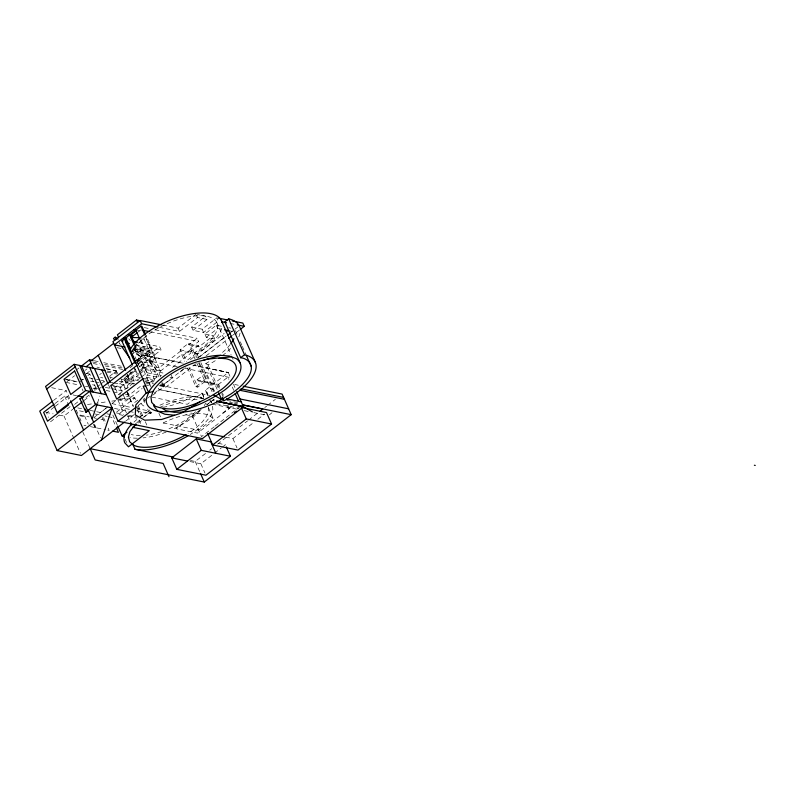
<?xml version="1.0" encoding="UTF-8"?>
<svg xmlns="http://www.w3.org/2000/svg" width="795" height="795" viewBox="0 0 795 795"><rect width="100%" height="100%" fill="white"/><g stroke="black" fill="none" stroke-linecap="round" stroke-linejoin="round"><path stroke-width="0.6" stroke-dasharray="3.98 2.98" d="M97.517 402.916L99.812 396.049M151 387.135L134.484 348.816A45.921 19.259 -23.8 0 1 198.71 315.724A45.921 19.259 -23.8 0 1 203.063 346.978L194.795 352.543L197.249 358.108M129.734 373.541L126.852 378.271L138.429 380.616M137.187 361.298L140.228 356.309L141.927 354.987L133.083 349.094M114.023 388.218L128.552 376.949L131.592 371.961M137.058 362.977L141.927 354.987M136.452 423.169L140.506 419.253M133.977 422.095L138.082 418.399M269.376 414.841L271.999 412.694M77.035 369.466L78.953 367.976M66.969 381.63L74.641 375.687M85.055 370.391L86.993 368.88M137.773 332.24L140.904 329.885M86.486 373.63L89.398 371.374M53.464 400.501L66.194 390.623L70.179 399.647M80.176 381.56L83.068 379.324M87.887 375.578L89.815 374.087L96.543 389.321L94.615 390.822M55.084 403.482L64.643 396.079L67.625 396.675L69.572 401.097M54.249 407.04L46.617 412.973L48.565 417.385M55.213 406.305L67.625 396.675M140.566 339.048L144.094 339.127L145.793 337.805L160.471 371.076L139.373 366.773L161.067 349.949L159.636 346.709L137.724 342.277M99.623 374.674L101.392 373.302M140.516 348.717L138.817 350.038L134.961 345.716M139.503 351.599L141.202 350.287L139.771 347.037M132.676 350.217L140.367 351.778L142.067 350.456M50.512 421.807L71.52 405.52M109.541 376.293L116.338 371.026L117.292 373.193M74.611 404.397L79.51 400.591M94.227 389.192L96.185 387.672M97.169 386.907L100.11 384.631M101.084 383.866L105.01 380.825M85.93 397.55L89.785 394.559M59.158 415.06L64.007 416.033L72.792 409.226M84.041 400.501L89.825 396.019M98.51 389.292L101.402 387.056M135.359 361.298L150.851 349.283L134.156 345.895M162.677 325.066L178.07 328.176L196.047 314.244M136.959 360.473L143.786 355.186L183.228 363.166M130.042 367.668L132.914 365.452M136.104 362.977L151.597 350.963L133.62 347.326M137.754 363.792L159.636 346.709M159.378 327.351L179.501 331.426L197.478 317.493L207.097 319.441L205.667 316.191L197.249 314.492M137.962 364.537L141.848 361.526L151.07 363.394L157.042 376.939L146.906 384.8M123.901 378.539L133.739 380.527L135.17 383.776L125.332 381.789L123.901 378.539L135.667 369.417M125.69 375.876L128.065 376.353L135.677 370.45L134.246 367.21M191.625 327.083L202.149 329.209L216.846 317.811L218.277 321.061L203.58 332.449L193.056 330.322L191.625 327.083L205.667 316.191M144.869 367.21L143.835 367.002L139.94 370.023L140.973 370.231L144.869 367.21L135.11 345.07M140.228 340.091L149.987 362.232L155.095 358.267L156.128 358.475L145.883 335.242M125.332 381.789L137.098 372.656M149.987 362.232L151.02 362.441L156.128 358.475M193.056 330.322L207.097 319.441M113.099 386.062L120.015 387.463L138.449 373.173M139.423 372.418L151.07 363.394M140.457 377.774L137.664 379.94L136.233 376.691L139.026 374.534M139.95 373.809L145.525 369.486L164.963 373.421M114.063 382.902L127.24 385.565L133.739 380.527M129.694 370.897L134.603 382.017L118.376 394.608L130.817 422.811M141.381 377.059L146.956 372.736L161.534 375.687M180.097 349.85L190.303 351.917L190.85 353.149L180.634 351.082L180.097 349.85L188.236 343.529L198.452 345.596L198.998 346.829L213.279 335.758L214.71 339.008L185.533 361.616M157.042 376.939L147.82 375.071L145.286 377.039L154.508 378.897M94.009 417.484L107.991 406.652M112.095 403.463L116.02 400.422M180.634 351.082L159.07 367.797L137.942 363.524M188.236 343.529L188.783 344.762L197.11 338.302L198.551 341.552L190.214 348.011L195.093 359.082M214.71 339.008L206.293 337.299L204.862 334.059L216.29 325.195L223.077 326.566M125.451 394.399L129.088 395.135L142.136 385.019M160.759 376.909L158.771 372.398L181.687 354.62L183.645 355.017L192.181 348.409L196.087 357.263M206.293 337.299L217.731 328.444L223.385 329.587M117.918 399.378L125.988 401.008L142.156 388.477M190.303 351.917L198.452 345.596M172.436 367.419L190.85 353.149M116.676 412.039L134.872 397.947L136.362 401.326M137.833 400.094L134.345 402.797L135.299 404.973M190.343 359.688L224.22 333.423M184.052 368.651L164.456 383.836L165.887 387.085L196.266 363.534M197.776 358.008L226.187 335.987M231.087 332.181L234.028 329.905M235.002 329.15L237.944 326.864M160.749 384.611L163.174 385.098L172.465 377.903L171.034 374.654M180.157 371.941L185.96 367.439M199.515 356.925L226.615 335.917M138.151 405.579L146.678 398.971M147.622 398.245L150.444 396.059M154.2 393.137L158.911 389.49L203.53 398.514M152.789 395.204L164.744 385.933L163.253 382.554M206.064 355.941L227.618 339.227M232.518 335.43L235.459 333.155M236.433 332.389L239.375 330.114M125.501 421.31L134.166 414.602M144.143 417.057L149.38 413.003L147.423 408.55M138.38 423L142.096 420.118M150.821 413.161L149.321 412.863L150.881 413.301L152.908 411.731L148.884 413.271L142.901 417.544M187.541 367.906L195.838 386.718L204.375 380.109L206.332 380.507L198.521 362.798M195.838 386.718L197.806 387.115L206.332 380.507M203.381 397.739A43.079 18.066 -23.8 0 0 202.149 393.137L187.282 404.297L151.497 397.063M207.604 395.453L205.339 390.305L228.304 372.507L230.58 377.675L184.619 368.254M201.254 409.236L192.47 416.053L184.182 414.374M214.193 399.209L207.107 404.695L205.279 403.125M208.548 407.964L213.338 418.826L198.7 430.175L163.194 423L162.24 420.823M222.689 413.062L227.41 409.395M214.233 426.786L201.542 436.624L191.058 412.844M215.216 426.021L239.633 407.1M190.393 460.494L195.212 461.468L205.895 453.19M209.771 450.179L211.718 448.678M217.542 444.166L247.633 420.833M248.606 420.078L257.341 413.301M264.765 407.557L266.693 406.056M267.657 405.311L275.368 399.328M225.681 437.131L232.905 438.592L254.022 422.224M257.858 419.243L264.576 414.036M189.945 461.547L200.867 463.763L213.597 453.885M214.58 453.13L221.437 447.814M222.411 447.048L225.353 444.773L218.078 443.302M214.561 391.388L206.312 372.696L196.236 380.487L217.85 384.919L227.927 377.128L228.89 379.324M199.366 410.518L175.874 428.684L197.478 433.106L232.07 406.354M207.197 404.456L214.044 399.16M106.142 408.103L103.241 410.339L105.636 410.806M194.795 352.543L196.951 353.765L206.114 347.594A50.9 21.346 -23.8 0 0 222.183 326.198M139.185 417.395L148.854 410.876L136.949 408.541M192.708 396.327L192.171 396.675A40.356 16.924 -23.8 0 1 163.452 407.239M217.144 389.381L205.776 363.603L210.923 360.542M163.194 423L164.833 422.105A43.079 18.066 -23.8 0 1 209.681 415.666L213.338 418.826M205.776 363.603L208.002 364.865L209.989 363.872A55.262 23.174 -23.8 0 0 216.459 359.906M132.109 349.721L134.315 349.283M146.707 385.525L150.017 384.879M87.47 404.496L106.918 401.803M111.777 401.137L134.872 397.947L123.086 395.562M111.956 403.631L132.189 407.606M116.418 412.923L123.613 414.334M128.402 415.278L137.992 417.166M230.093 323.446L236.006 324.638M228.731 327.709L230.997 328.166M230.162 330.959L232.428 331.416M204.862 334.059L213.279 335.758M144.273 327.61L150.275 328.822M155.085 329.796L197.11 338.302M150.513 331.833L198.551 341.552M137.754 330.521L139.523 330.879M188.783 344.762L198.998 346.829M190.214 348.011L192.181 348.409M135.498 344.782L161.067 349.949M119.648 342.963L119.151 342.864L120.393 344.652M133.232 348.667L152.282 352.523M133.073 348.876L149.897 352.274L144.094 339.127M117.094 347.683L121.585 348.588M192.787 365.104L228.304 372.507L193.284 365.332M234.704 384.502L238.351 385.237M94.237 360.761L98.977 361.715M103.708 362.679L122.659 366.515M170.041 377.406L172.465 377.903M92.608 361.964L99.713 363.404M104.453 364.358L123.394 368.194M93.303 363.524L100.409 364.965M105.139 365.929L122.907 369.516M96.94 367.101L99.365 367.588M106.639 369.059L116.338 371.026M136.233 376.691L142.305 377.923M143.527 378.172L155.671 380.626M107.275 371.026L117.829 373.163M106.858 372.06L116.557 374.028M144.67 379.831L153.982 381.719M144.958 381.411L153.455 383.13M145.724 382.087L153.018 383.568M160.312 385.038L164.744 385.933M146.101 383.081L151.924 384.263M158.911 385.674L165.887 387.085M226.923 400.441L239.076 402.906M112.264 377.506L109.919 377.029L110.664 378.728M121.675 379.404L134.603 382.017M86.307 373.382L89.815 374.087M229.556 402.31L233.124 403.035M234.306 403.274L237.874 403.999M100.488 377.436L102.833 377.913M119.27 381.242L133.381 384.094M89.169 377.864L95.231 379.086M96.443 379.334L100.081 380.07M101.293 380.318L103.718 380.805L104.682 382.971M109.273 381.928L112.87 382.653M216.329 403.671L239.096 408.272M212.186 404.168L237.139 409.216M244.274 410.657L249.024 411.621M253.784 412.585L267.388 415.338M79.689 378.897L84.538 379.881M90.6 381.113L94.237 381.848M95.45 382.087L99.087 382.822M110.704 385.178L127.478 388.566M64.574 379.126L77.92 381.829M92.478 384.77L94.903 385.257M105.268 387.394L110.674 388.447M111.886 388.695L124.785 391.339M66.353 379.712L79.212 382.306M66.005 382.375L79.351 385.068M85.413 386.3L87.848 386.787M93.909 388.02L97.546 388.755M106.043 390.474L112.105 391.697M113.317 391.945L120.592 393.416M93.035 388.616L96.543 389.321M121.913 395.324L118.376 394.608L114.182 386.022M121.605 398.206L125.063 398.901M51.645 387.682L66.194 390.623M73.08 394.946L76.578 395.662M129.396 409.336L125.809 408.61L118.336 414.404L122.987 415.338M136.571 410.786L148.884 413.271M114.41 408.411L128.194 411.194M129.366 411.432L134.067 412.386M127.627 416.282L136.919 418.16M77.721 407.905L82.571 408.888M89.835 410.349L101.949 412.804M106.798 413.788L110.426 414.523M83.395 411.601L76.29 410.17L78.288 414.702L89.169 416.898M95.241 414.006L99.981 414.96M104.89 415.954L107.206 416.421M108.359 416.659L111.827 417.355L116.06 426.965M94.108 417.902L96.374 418.359M100.895 419.273L103.161 419.73M79.709 415.745L84.986 416.809M45.812 412.357L53.096 413.827M83.932 425.315L86.039 425.742M90.342 426.617L105.487 429.678M107.752 430.135L109.173 430.423L107.285 426.16M182.423 363.106L143.786 355.186L155.273 381.242M146.061 360.354L177.394 366.773M197.001 379.901L218.615 384.323L220.553 388.725M160.342 385.287L209.751 395.403M202.288 398.375L158.911 389.49L158.036 387.513M211.967 400.362L214.392 400.859M199.952 397.798L203.58 398.543M205.935 367.767L228.304 372.507M106.103 368.522L117.561 371.096L118.306 372.795M210.496 388.139L215.644 391.051M140.228 356.309L131.732 350.645L148.884 354.113L158.95 376.949M205.339 390.305L208.36 395.264M135.806 343.44L160.471 371.076M128.79 338.809L130.33 340.528M140.367 351.778L158.771 372.398M141.033 403.353L142.454 405.112A40.356 16.924 -23.8 0 0 146.439 407M211.54 402.697L209.87 400.591L210.516 402.061M235.399 330.601L237.874 336.215M240.348 341.82L241.829 345.189M242.326 346.312L245.784 354.163M216.846 322.541L231.097 354.858M231.593 355.971L233.064 359.32M216.29 325.195L217.731 328.444M233.482 384.253L234.952 387.582M232.289 387.026L233.74 390.315M196.524 315.327L197.478 317.493M202.149 329.209L203.58 332.449M222.491 393.118L223.465 395.324M227.827 405.212L229.278 408.511M217.85 384.919L219.301 388.218M221.726 393.714L223.186 397.013M227.062 405.808L228.513 409.107M208.002 364.865L218.377 388.397M196.951 353.765L198.919 358.217M200.877 362.669L214.143 392.74M199.217 362.56L212.981 393.773M232.905 438.592L237.049 447.992M197.051 363.504L204.375 380.109M210.715 400.601L211.659 402.737M178.07 328.176L179.501 331.426M201.93 392.949L204.027 397.411M183.645 355.017L186.577 361.665M189.021 367.191L197.806 387.115M181.687 354.62L184.609 361.268M145.336 336.136L155.095 358.267M200.867 463.763L205.001 473.144M161.743 381.858L163.174 385.098M161.792 383.389L163.969 388.318M195.212 461.468L199.992 472.3M141.262 340.3L151.02 362.441M145.525 369.486L146.956 372.736M141.848 361.526L147.82 375.071M134.564 345.974L143.835 367.002M132.189 350.307L140.973 370.231M158.881 413.211L161.763 419.74M135.13 368.82L137.078 373.243L136.044 373.034L133.61 367.509M144.173 398.086L145.127 400.243M149.4 409.932L150.881 413.301M143.15 398.861L145.048 403.164M127.578 374.743L128.552 376.949M127.111 374.187L128.065 376.353M127.826 376.661L129.416 380.268M138.35 405.838L143.329 417.117M145.316 421.638L146.807 425.017M137.277 406.364L141.589 416.133M124.716 379.921L126.316 383.528M127.24 385.565L128.194 387.731M137.217 409.316L140.566 416.918M128.134 392.969L129.088 395.135M127.13 391.816L133.481 406.215M120.592 377.983L125.849 389.898M126.802 392.064L133.153 406.464M139.075 419.879L141.063 424.391M120.015 387.463L123.225 394.747M123.682 395.781L125.988 401.008M117.938 400.044L122.331 410.011M108.627 385.118L110.058 388.367M125.183 439.317L126.604 442.517M112.85 415.01L117.233 424.937M103.519 417.623L105.407 421.887M102.167 417.464L105 423.894M82.094 388.844L83.048 391.021M94.605 424.46L100.468 437.747M93.919 424.5L95.301 427.621M93.522 424.421L94.893 427.541M84.618 415.984L88.275 424.262M79.589 417.653L81.001 420.853M82.74 431.774L90.193 448.688M64.643 396.079L68.539 404.913M64.007 416.033L73.955 438.582M74.452 439.715L80.414 453.239M212.464 406.166L212.881 409.157A47.819 20.054 -23.8 0 1 190.164 434.527M208.29 407.05A43.079 18.066 -23.8 0 1 188.087 433.374M159.616 407.507A43.079 18.066 -23.8 0 1 199.505 400.123M205.418 403.731A47.819 20.054 -23.8 0 1 204.226 405.649M200.27 410.578A47.819 20.054 -23.8 0 1 171.929 429.688M166.155 432.083A47.819 20.054 -23.8 0 1 142.991 437.896M137.346 438.204A47.819 20.054 -23.8 0 1 129.814 437.538M206.948 392.054A47.819 20.054 -23.8 0 1 207.763 395.135M195.59 411.74A43.079 18.066 -23.8 0 1 168.023 429.201M161.633 431.566A43.079 18.066 -23.8 0 1 146.29 435.133M140.308 435.561A43.079 18.066 -23.8 0 1 131.195 434.487M240.03 333.095A55.262 23.174 -23.8 0 1 237.596 339.405M230.6 348.468A55.262 23.174 -23.8 0 1 222.431 355.663M230.162 344.583A50.135 21.028 -23.8 0 1 220.762 353.864M159.855 405.212A47.819 20.054 -23.8 0 1 201.97 397.361"/><path stroke-width="1.19" d="M92.17 418.915L97.139 404.059M101.452 439.963L112.145 407.954L95.529 404.585L85.82 412.118L79.967 398.861L89.686 391.329L95.529 404.585M152.988 391.637L146.191 392.978L135.816 404.963L135.259 414.891L144.67 420.177L161.604 419.472L181.667 412.943L200.241 401.664M135.647 423.944L129.903 431.625L128.402 437.161L129.635 441.762L133.52 445.111A43.079 18.066 -23.8 0 0 186.03 434.617M104.93 370.55L74.124 364.319L45.573 386.45L57.131 412.645L85.681 390.514L106.301 394.688M46.696 388.993L75.237 366.853M139.433 320.623L136.462 320.027L117.412 334.794L118.525 337.309M118.058 339.087L115.186 337.169L113.486 338.491L114.788 340.359M81.835 365.75L89.497 359.797L93.055 360.523M161.494 324.827L140.178 320.514L112.96 341.611L125.62 370.311M90.242 361.486L113.705 343.291M86.138 366.763L90.928 363.047M158.195 327.113L141.609 323.754L114.391 344.861L125.053 347.017M132.139 364.18L121.893 340.946L140.944 326.179L141.977 326.387L145.396 334.129M122.43 338.63L125.401 339.227L126.822 338.133M135.985 331.028L130.718 335.112L134.623 343.967M131.284 337.348L137.058 332.866M52.48 401.256L39.75 411.124L57.151 450.586L81.408 455.495L124.537 422.056M54.13 404.218L43.626 412.366L47.531 421.211L68.539 404.913M73.726 408.501L82.173 401.962M135.985 361.228L102.863 386.907L117.998 421.211L202.417 438.602L243.648 406.633L216.638 401.167M136.998 365.293L110.793 385.605L116.766 399.15L143.388 378.509M85.82 412.118L88.444 410.816L87.688 410.667L81.845 397.411L82.591 397.56M57.151 450.586L112.145 407.954M255.453 362.639L239.613 326.735A55.262 23.174 -23.8 0 0 228.682 318.825L224.826 321.816L240.656 357.72L243.32 358.237A50.135 21.028 -23.8 0 1 230.878 393.992L219.996 400.461A50.135 21.028 -23.8 0 1 184.351 411.969L174.185 412.307L166.095 410.737L162.717 408.66M226.158 331.922L228.095 330.422M227.589 335.172L230.49 332.916M117.998 421.211L136.233 407.07M228.602 338.471L231.534 336.196M240.358 329.359L244.274 326.318L242.843 323.068L232.21 320.922M136.521 424.441L132.805 427.322L149.301 430.661L128.482 446.79L124.835 442.845A47.819 20.054 -23.8 0 1 131.513 424.321M117.72 426.041L122.102 435.978L126.981 432.192M240.656 357.72L244.522 354.729L228.682 318.825M226.277 446.86L230.411 456.241L205.925 475.221L176.808 469.338L171.75 457.87L196.236 438.88L210.794 441.831L215.852 453.289M234.495 412.645L236.413 411.154M176.808 469.338L201.294 450.348L230.411 456.241M207.624 433.474L212.692 444.962L246.281 418.915L271.562 424.033L266.494 412.545L241.213 407.428L246.281 418.915M260.094 411.174L262.837 409.047L242.634 404.963M271.562 424.033L237.973 450.079L212.692 444.962M168.977 476.702L163.124 463.445L90.193 448.688L95.171 459.967L204.285 482.048L291.199 414.662L282.126 394.091L243.21 386.221M213.477 394.896L223.832 400.769L225.83 399.776A55.262 23.174 -23.8 0 0 244.522 354.729M203.798 360.115L220.553 355.355M145.604 385.744L143.209 386.221L146.191 392.978M218.834 358.187L231.375 356.796M131.672 337.517L139.91 337.686M174.572 415.248L164.893 414.245L157.827 411.194L153.952 406.325L153.852 404.715M218.029 318.05L227.479 319.958M221.825 321.776L226.555 322.73M237.188 324.887L244.274 326.318M224.508 329.816L229.03 330.73M142.106 330.134L149.311 331.585M133.898 329.746L136.869 330.342M127.747 334.516L133.371 335.649M123.851 337.527L125.789 337.925L130.668 348.995M754.375 465.254L755.25 465.433M132.854 341.293L137.724 342.277M121.893 340.946L122.927 341.154M125.769 342.814L129.416 343.549M241.034 388.815L283.586 397.421M239.424 390.196L284.421 399.299M239.981 398.981L288.615 408.819M242.555 404.824L291.199 414.662M77.751 395.89L83.594 397.073M79.967 398.861L80.722 399.01M208.827 433.722L224.478 436.882M112.642 431.128L118.415 432.291L116.527 428.028M122.102 435.978L124.298 436.425M132.636 443.948L134.991 449.284L173.539 457.085M171.75 457.87L187.521 461.06M226.585 398.852L241.253 401.863M216.806 401.346L243.429 406.802L236.711 391.567M216.866 401.296L243.429 406.802M242.843 406.474L252.373 411.87M131.245 338.342L135.051 342.595M115.186 337.169L116.507 339.067M121.546 346.302L129.764 358.108M246.281 355.286L251.23 366.505M221.388 320.504L240.07 362.858M235.201 393.614L238.589 401.316M222.342 397.391L223.832 400.769M218.625 392.75L221.606 399.507M196.236 438.88L201.294 450.348M140.178 320.514L141.609 323.754M140.944 326.179L144.849 335.033M136.462 320.027L137.565 322.531M200.469 473.383L204.285 482.048M135.836 330.134L139.741 338.988M129.684 334.904L134.077 344.861M125.401 339.227L135.657 362.47M148.586 392.501L130.102 349.631A50.9 21.346 -23.8 0 1 180.544 316.519A50.9 21.346 -23.8 0 1 222.093 322.631M124.378 339.018L135.11 363.365M130.817 422.811L131.811 425.067M98.212 355.305L110.187 382.465M101.939 369.953L108.15 384.035M94.426 368.433L105.983 394.628M123.305 435.044L124.249 437.18M89.497 359.797L93.254 368.314M89.696 367.469L101.243 393.664M81.458 365.799L93.005 392.005M79.748 365.462L91.296 391.657M74.124 364.319L85.681 390.514M88.344 410.25L93.631 422.244M85.105 408.958L86.576 412.267M70.675 400.769L83.604 430.085M188.117 435.769A47.819 20.054 -23.8 0 1 134.991 449.284M233.899 338.66A50.135 21.028 -23.8 0 1 230.838 343.688M148.774 391.985L146.35 398.712A50.9 21.346 -23.8 0 0 157.957 411.263C181.946 413.976 205.597 403.582 224.786 389.947A50.9 21.346 -23.8 0 0 236.105 358.575L229.248 356.001L219.967 355.305A50.9 21.346 -23.8 0 0 148.774 391.985M153.157 391.17L150.97 397.242L151.686 402.379L155.264 406.245C178.07 414.553 202.973 402.041 221.735 389.321A45.921 19.259 -23.8 0 0 225.76 358.704L217.383 358.078L207.386 359.191L196.454 361.983A45.921 19.259 -23.8 0 0 153.157 391.17M74.621 371.017L64.017 379.235L70.735 394.479L81.348 386.251L74.621 371.017"/></g></svg>
